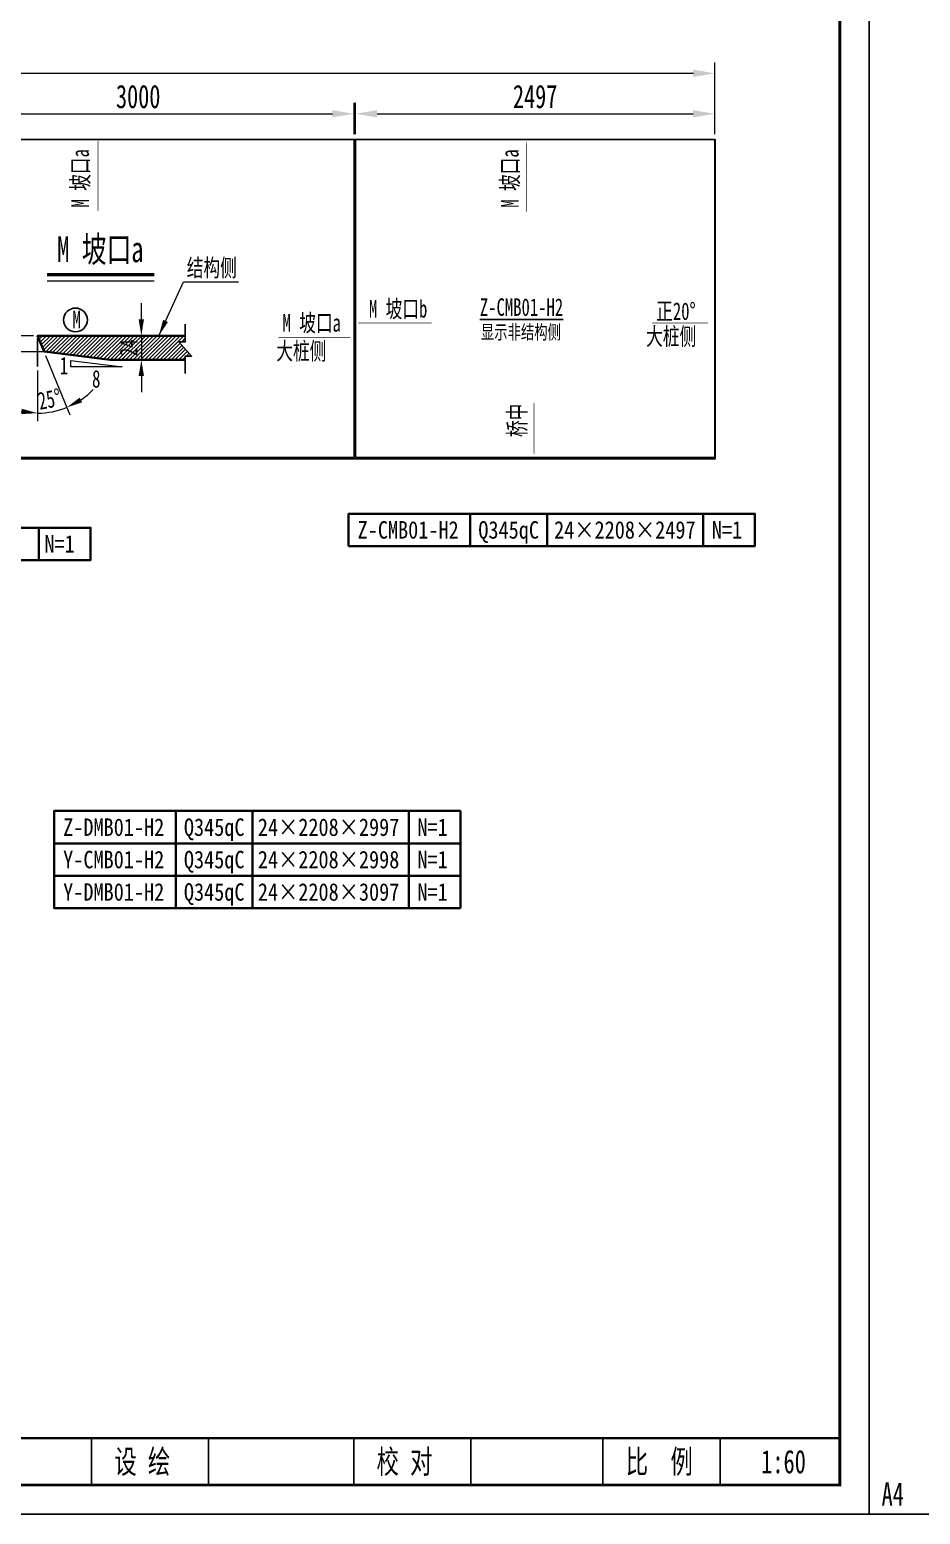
# Model space of a CAD drawing. Extents: x 1629247 to 2251351, y -601856 to -65897.
# Drawn here: x 2133459 to 2139649, y -83517 to -73201 of the extents above; entities that cross this region are included whole.
import ezdxf
from ezdxf.enums import TextEntityAlignment as Align

# ---------------------------------------------------------------- set-up
doc = ezdxf.new("R2010")
doc.units = 0
doc.header["$LTSCALE"] = 2
doc.header["$MEASUREMENT"] = 0
doc.header["$PDMODE"] = 35
doc.header["$PDSIZE"] = 50
doc.linetypes.add('PHANTOM', pattern=[63.5, 31.75, -6.35, 6.35, -6.35, 6.35, -6.35])
doc.layers.get('0').update_dxf_attribs({"linetype": 'CONTINUOUS'})
doc.layers.get('Defpoints').update_dxf_attribs({"linetype": 'CONTINUOUS'})
for name, color, linetype, lineweight in [('1图框轮廓', 7, 'CONTINUOUS', 35), ('文字层', 4, 'CONTINUOUS', 13), ('标注层', 3, 'CONTINUOUS', 13)]:
    doc.layers.add(name, color=color, linetype=linetype, lineweight=lineweight)
doc.layers.add('A3', color=7, linetype='CONTINUOUS')
doc.styles.add('仿宋', font='仿宋_GB2312_1.ttf', dxfattribs={"width": 0.7})
doc.dimstyles.new('标准标注样式-45', dxfattribs={"dimscale": 45, "dimtxt": 2.7, "dimasz": 2.5, "dimexe": 1.25, "dimexo": 0.625, "dimtad": 1, "dimdec": 0, "dimdsep": 46, "dimtxsty": '仿宋', "dimcen": 2.5, "dimclrd": 3, "dimclre": 3, "dimclrt": 4, "dimazin": 0, "dimtfac": 1, "dimtdec": 0, "dimtmove": 0, "dimatfit": 3, "dimfxl": 1.25, "dimlwd": 13, "dimlwe": 13, "dimarcsym": 0})
doc.dimstyles.new('标准标注样式-60', dxfattribs={"dimscale": 60, "dimtxt": 2.7, "dimasz": 2.5, "dimexe": 1.25, "dimexo": 0.625, "dimtad": 1, "dimdec": 0, "dimdsep": 46, "dimtxsty": '仿宋', "dimcen": 2.5, "dimclrd": 3, "dimclre": 3, "dimclrt": 4, "dimazin": 0, "dimtfac": 1, "dimtdec": 0, "dimtmove": 0, "dimatfit": 3, "dimfxl": 1.25, "dimlwd": 13, "dimlwe": 13, "dimarcsym": 0})

# ---------------------------------------------------------------- blocks, each defined once
blk = doc.blocks.new('*D944')
at = {"layer": 'Defpoints', "color": 0}
for p in [(2134260, -75327), (2134235, -75495), (2134268, -75495)]:
    blk.add_point(p, dxfattribs=at)
at = {"layer": '标注层', "color": 3, "linetype": 'ByBlock', "lineweight": 13}
for p, q in [((2134235, -75214), (2134235, -75102)), ((2134235, -75327), (2134235, -75495)), ((2134235, -75607), (2134235, -75720))]:
    blk.add_line(p, q, dxfattribs=at)
at = {"layer": '标注层', "color": 3, "lineweight": 13}
for p, q in [((2134231, -75327), (2134178, -75327)), ((2134240, -75495), (2134178, -75495))]:
    blk.add_line(p, q, dxfattribs=at)
at = {"layer": '标注层', "color": 3}
for points in [[(2134216, -75214), (2134253, -75214), (2134235, -75327)], [(2134216, -75607), (2134253, -75607), (2134235, -75495)]]:
    blk.add_solid(points, dxfattribs=at)
at = {"layer": '标注层', "color": 4, "insert": (2134146, -75411), "char_height": 121.5, "attachment_point": 5, "rotation": 90, "style": '仿宋'}
blk.add_mtext('24', dxfattribs=at)
blk = doc.blocks.new('*D921')
at = {"layer": 'Defpoints', "color": 0}
for p in [(2133514, -75327), (2133514, -75347), (2133559, -75437), (2133514, -75540), (2133650, -75848)]:
    blk.add_point(p, dxfattribs=at)
at = {"layer": '标注层', "color": 3, "lineweight": 13}
for p, q in [((2133569, -75464), (2133737, -75878)), ((2133514, -75569), (2133514, -75921))]:
    blk.add_line(p, q, dxfattribs=at)
at = {"layer": '标注层', "color": 3, "linetype": 'ByBlock', "lineweight": 13}
for start, end in [(303.9979, 315.9959), (246.0041, 258.0021), (270, 292)]:
    blk.add_arc((2133514, -75327), 538, start, end, dxfattribs=at)
at = {"layer": '标注层', "color": 3}
for points in [[(2133824, -75790), (2133806, -75757), (2133716, -75826)], [(2133404, -75835), (2133400, -75872), (2133514, -75865)]]:
    blk.add_solid(points, dxfattribs=at)
at = {"layer": '标注层', "color": 4, "insert": (2133596, -75769), "char_height": 121.5, "attachment_point": 5, "rotation": 10.5492, "style": '仿宋'}
blk.add_mtext('25%%D', dxfattribs=at)
blk = doc.blocks.new('*D922')
at = {"layer": 'Defpoints', "color": 0}
for p in [(2133272, -75327), (2133514, -75327), (2133580, -75440)]:
    blk.add_point(p, dxfattribs=at)
at = {"layer": '标注层', "color": 3, "linetype": 'ByBlock', "lineweight": 13}
for p, q in [((2133272, -75214), (2133272, -75102)), ((2133272, -75327), (2133272, -75440)), ((2133272, -75553), (2133272, -75816))]:
    blk.add_line(p, q, dxfattribs=at)
at = {"layer": '标注层', "color": 3, "lineweight": 13}
for p, q in [((2133486, -75327), (2133216, -75327)), ((2133551, -75440), (2133216, -75440))]:
    blk.add_line(p, q, dxfattribs=at)
at = {"layer": '标注层', "color": 3}
for points in [[(2133253, -75214), (2133291, -75214), (2133272, -75327)], [(2133253, -75553), (2133291, -75553), (2133272, -75440)]]:
    blk.add_solid(points, dxfattribs=at)
at = {"layer": '标注层', "color": 4, "insert": (2133183, -75741), "char_height": 121.5, "attachment_point": 5, "rotation": 90, "style": '仿宋'}
blk.add_mtext('16', dxfattribs=at)
blk = doc.blocks.new('*D889')
at = {"color": 3, "lineweight": 13, "ltscale": 3}
for p, q in [((2132713, -73927), (2132713, -73710)), ((2135713, -73927), (2135713, -73710))]:
    blk.add_line(p, q, dxfattribs=at)
at = {"color": 3, "linetype": 'ByBlock', "lineweight": 13, "ltscale": 3}
blk.add_line((2132863, -73785), (2135563, -73785), dxfattribs=at)
at = {"color": 3, "ltscale": 3}
for points in [[(2132863, -73760), (2132863, -73810), (2132713, -73785)], [(2135563, -73760), (2135563, -73810), (2135713, -73785)]]:
    blk.add_solid(points, dxfattribs=at)
at = {"layer": 'Defpoints', "color": 0, "ltscale": 3}
for p in [(2135713, -73785), (2132713, -73965), (2135713, -73965)]:
    blk.add_point(p, dxfattribs=at)
at = {"color": 4, "ltscale": 3, "insert": (2134213, -73666), "char_height": 162, "attachment_point": 5, "style": '仿宋'}
blk.add_mtext('3000', dxfattribs=at)
blk = doc.blocks.new('*D689')
at = {"color": 3, "lineweight": 13, "ltscale": 3}
for p, q in [((2124202, -73925), (2124202, -73429)), ((2138222, -73925), (2138222, -73429))]:
    blk.add_line(p, q, dxfattribs=at)
at = {"color": 3, "linetype": 'ByBlock', "lineweight": 13, "ltscale": 3}
blk.add_line((2138072, -73504), (2124352, -73504), dxfattribs=at)
at = {"color": 3, "ltscale": 3}
for points in [[(2124352, -73479), (2124352, -73529), (2124202, -73504)], [(2138072, -73479), (2138072, -73529), (2138222, -73504)]]:
    blk.add_solid(points, dxfattribs=at)
at = {"layer": 'Defpoints', "color": 0, "ltscale": 3}
for p in [(2124202, -73504), (2124202, -73963), (2138222, -73963)]:
    blk.add_point(p, dxfattribs=at)
at = {"color": 4, "ltscale": 3, "insert": (2131212, -73386), "char_height": 162, "attachment_point": 5, "style": '仿宋'}
blk.add_mtext('14020', dxfattribs=at)
blk = doc.blocks.new('tukuangA4-')
at = {"layer": 'A3'}
for p, q in [((10266.1, 172.6), (10266.1, 448.8)), ((10956.6, 172.6), (10956.6, 448.8)), ((11811.5, 172.6), (11811.5, 448.8)), ((12501.9, 172.6), (12501.9, 448.8)), ((13280.2, 172.6), (13280.2, 448.8)), ((13970.7, 172.6), (13970.7, 448.8))]:
    blk.add_line(p, q, dxfattribs=at)
blk.add_lwpolyline([(14850, 10500), (14850, 0), (0, 0), (0, 10500)], close=True, dxfattribs=at)
for points, const_width in [([(882.1, 10327.4), (14677.4, 10327.4), (14677.4, 172.6), (882.1, 172.6), (882.1, 10327.4)], 17.3), ([(882.1, 448.8), (14677.4, 448.8)], 13.8)]:
    blk.add_lwpolyline(points, dxfattribs=dict(at, const_width=const_width))
at = {"layer": 'A3', "color": 7, "linetype": 'Continuous', "style": '仿宋', "width": 0.7}
for s, p in [('设 绘', (10400.8, 241.5)), ('校 对', (11946.1, 241.5)), ('比  例', (13414.9, 241.5))]:
    blk.add_text(s, height=138.1, dxfattribs=at).set_placement(p)
blk.add_text('A4', height=138.1, dxfattribs=at).set_placement((138.5, 50.1), align=Align.CENTER)
blk = doc.blocks.new('*D698')
at = {"color": 3, "lineweight": 13, "ltscale": 3}
for p, q in [((2135723, -73927), (2135723, -73710)), ((2138220, -73927), (2138220, -73710))]:
    blk.add_line(p, q, dxfattribs=at)
at = {"color": 3, "linetype": 'ByBlock', "lineweight": 13, "ltscale": 3}
blk.add_line((2135873, -73785), (2138070, -73785), dxfattribs=at)
at = {"color": 3, "ltscale": 3}
for points in [[(2135873, -73760), (2135873, -73810), (2135723, -73785)], [(2138070, -73760), (2138070, -73810), (2138220, -73785)]]:
    blk.add_solid(points, dxfattribs=at)
at = {"layer": 'Defpoints', "color": 0, "ltscale": 3}
for p in [(2138220, -73785), (2135723, -73965), (2138220, -73965)]:
    blk.add_point(p, dxfattribs=at)
at = {"color": 4, "ltscale": 3, "insert": (2136972, -73666), "char_height": 162, "attachment_point": 5, "style": '仿宋'}
blk.add_mtext('2497', dxfattribs=at)

msp = doc.modelspace()

# ---------------------------------------------------------------- hatches: boundary and pattern name
at = {"layer": '标注层', "linetype": 'PHANTOM'}
h = msp.add_hatch(dxfattribs=at)
h.set_pattern_fill('ANSI31', color=8, scale=150, style=0)
h.set_pattern_definition([(45, (2133514.182, -75494.879), (-13.25825, 13.25825), [])])
h.paths.add_polyline_path([(2134540.1, -75494.9), (2134540.1, -75468.5), (2134583.8, -75468.5), (2134496.3, -75368.5), (2134540.1, -75368.5), (2134540.1, -75326.9), (2133514.2, -75326.9), (2133558.9, -75437.5), (2134018.2, -75494.9)])
h.paths.add_polyline_path([(2134054.7, -75490.2), (2134054.7, -75331.5), (2134236.9, -75331.5), (2134236.9, -75490.2)], flags=24)

# ---------------------------------------------------------------- linework, layer by layer
at = {"color": 7, "ltscale": 3}
msp.add_line((2133514.2, -75346.9), (2133514.2, -75540.4), dxfattribs=at)
at = {"color": 8, "ltscale": 3}
msp.add_lwpolyline([(2124202.4, -76182.8), (2138222.4, -76182.8), (2138222.4, -73962.8), (2124202.4, -73962.8)], close=True, dxfattribs=at)
at = {"color": 1}
for points in [[(2129719.4, -76172.8), (2135713.5, -76172.8), (2135713.5, -73964.8), (2129719.4, -73964.8)], [(2138220.5, -73964.7), (2135723.5, -73964.7), (2135723.5, -76172.8), (2138220.5, -76172.8)]]:
    msp.add_lwpolyline(points, close=True, dxfattribs=at)
at = {"color": 7}
msp.add_lwpolyline([(2134540.1, -75247.3), (2134540.1, -75368.5), (2134496.3, -75368.5), (2134583.8, -75468.5), (2134540.1, -75468.5), (2134540.1, -75589.7)], dxfattribs=at)
at = {"color": 3, "ltscale": 3}
msp.add_circle((2133776.9, -75217.7), 82.7, dxfattribs=at)
at = {"layer": '1图框轮廓', "color": 30, "ltscale": 3}
for p, q in [((2136520.8, -76563.8), (2136520.8, -76788.8)), ((2137055.3, -76788.8), (2137055.3, -76563.8)), ((2138139.7, -76563.8), (2138139.7, -76788.8)), ((2133521.9, -76886), (2133521.9, -76661)), ((2134474.1, -78629.6), (2134474.1, -78854.6)), ((2135008.6, -78854.6), (2135008.6, -78629.6)), ((2136093, -78629.6), (2136093, -78854.6)), ((2134474.1, -78854.6), (2134474.1, -79079.6)), ((2135008.6, -79079.6), (2135008.6, -78854.6)), ((2136093, -78854.6), (2136093, -79079.6)), ((2134474.1, -79079.6), (2134474.1, -79304.6)), ((2135008.6, -79304.6), (2135008.6, -79079.6)), ((2136093, -79079.6), (2136093, -79304.6))]:
    msp.add_line(p, q, dxfattribs=at)
at = {"layer": '1图框轮廓', "color": 207}
msp.add_lwpolyline([(2134540.1, -75494.9), (2134018.2, -75494.9), (2133558.9, -75437.5), (2133514.2, -75326.9), (2134540.1, -75326.9)], dxfattribs=at)
at = {"layer": '1图框轮廓', "color": 30, "ltscale": 3}
for points in [[(2135675.1, -76788.8), (2138499.7, -76788.8), (2138499.7, -76563.8), (2135675.1, -76563.8)], [(2130796.1, -76661), (2133881.9, -76661), (2133881.9, -76886), (2130796.1, -76886)], [(2136453, -78854.6), (2133628.4, -78854.6), (2133628.4, -78629.6), (2136453, -78629.6)], [(2136453, -79079.6), (2133628.4, -79079.6), (2133628.4, -78854.6), (2136453, -78854.6)], [(2136453, -79304.6), (2133628.4, -79304.6), (2133628.4, -79079.6), (2136453, -79079.6)]]:
    msp.add_lwpolyline(points, close=True, dxfattribs=at)
at = {"layer": '文字层', "lineweight": 50}
msp.add_line((2134324.5, -74903.1), (2133581.3, -74903.1), dxfattribs=at)
at = {"layer": '文字层', "lineweight": 20}
msp.add_line((2134324.5, -74948.1), (2133581.3, -74948.1), dxfattribs=at)
at = {"layer": '标注层', "color": 182}
msp.add_lwpolyline([(2133934.5, -73964.8, 0, 25, 0), (2133934.5, -74039.6, 5, 5, 0), (2133934.5, -74460.6, 5, 5, 0)], format="xyseb", dxfattribs=at)
at = {"layer": '标注层', "color": 42}
for points in [[(2136914, -73977.5, 0, 25, 0), (2136914, -74052.3, 5, 5, 0), (2136914, -74464.7, 5, 5, 0)], [(2135735, -75238.8, 0, 25, 0), (2135809.8, -75238.8, 5, 5, 0), (2136253.1, -75238.8, 5, 5, 0)], [(2138180.2, -75238.8, 0, 25, 0), (2138105.4, -75238.8, 5, 5, 0), (2137784.6, -75238.8, 5, 5, 0)], [(2135694.3, -75338.1, 0, 25, 0), (2135619.4, -75338.1, 5, 5, 0), (2135187.5, -75338.1, 5, 5, 0)], [(2136964.6, -76154.2, 0, 25, 0), (2136964.6, -76079.4, 5, 5, 0), (2136964.6, -75794.8, 5, 5, 0)]]:
    msp.add_lwpolyline(points, format="xyseb", dxfattribs=at)
at = {"layer": '标注层', "color": 7}
msp.add_lwpolyline([(2133744, -75498.2), (2134102.4, -75543), (2134102.4, -75543), (2133744, -75543)], close=True, dxfattribs=at)

# ---------------------------------------------------------------- block references
at = {"color": 8, "xscale": 1.179310345090926, "yscale": 1.179310344828991, "zscale": 1.179310344827586}
for p in [(2121781.5, -83516.8), (2139294.3, -83516.8)]:
    msp.add_blockref('tukuangA4-', p, dxfattribs=at)

# ---------------------------------------------------------------- texts
at = {"color": 6, "linetype": 'PHANTOM', "ltscale": 10, "style": '仿宋', "width": 0.7}
msp.add_text('%%UZ-CMB01-H2', height=121.5, dxfattribs=at).set_placement((2136588.1, -75189))
at = {"color": 152, "linetype": 'PHANTOM', "ltscale": 10, "style": '仿宋', "width": 0.7}
msp.add_text('显示非结构侧', height=97.2, dxfattribs=at).set_placement((2136594.8, -75350.2))
at = {"color": 7, "style": '仿宋', "width": 0.85}
for s, p in [('Z-CMB01-H2', (2136089.4, -76676.3)), ('Q345qC', (2136788, -76676.3)), ('24×2208×2497', (2137595.6, -76676.3)), ('N=1 ', (2138340.8, -76676.3)), ('N=1 ', (2133701.9, -76773.5)), ('Z-DMB01-H2', (2134042.7, -78742.1)), ('Q345qC', (2134741.3, -78742.1)), ('24×2208×2997', (2135536.4, -78742.1)), ('N=1 ', (2136294.1, -78742.1)), ('Y-CMB01-H2', (2134042.7, -78967.1)), ('Q345qC', (2134741.3, -78967.1)), ('24×2208×2998', (2135536.4, -78967.1)), ('N=1 ', (2136294.1, -78967.1)), ('Y-DMB01-H2', (2134042.7, -79192.1)), ('Q345qC', (2134741.3, -79192.1)), ('24×2208×3097', (2135536.4, -79192.1)), ('N=1 ', (2136294.1, -79192.1))]:
    msp.add_text(s, height=121.5, dxfattribs=at).set_placement(p, align=Align.MIDDLE_CENTER)
at = {"layer": 'A3', "color": 7, "linetype": 'Continuous', "style": '仿宋', "width": 0.7}
msp.add_text('1:60', height=162.86, dxfattribs=at).set_placement((2138543.4, -83231.9))
at = {"layer": '文字层', "color": 1, "style": '仿宋', "width": 0.7}
msp.add_text('M 坡口a', height=180, dxfattribs=at).set_placement((2133649.6, -74816))
at = {"layer": '标注层', "color": 182, "style": '仿宋', "width": 0.7}
msp.add_text('M 坡口a', height=121.5, rotation=90, dxfattribs=at).set_placement((2133870.3, -74436.1))
at = {"layer": '标注层', "color": 42, "style": '仿宋', "width": 0.7}
for s, p in [('M 坡口a', (2136856.9, -74437.4)), ('桥中', (2136907.4, -76031.1))]:
    msp.add_text(s, height=121.5, rotation=90, dxfattribs=at).set_placement(p)
at = {"layer": '标注层', "color": 4, "style": '仿宋', "width": 0.7}
for s, p in [('结构侧', (2134550.6, -74915.4)), ('1', (2133668.3, -75595.5)), ('8', (2133892.7, -75687.6))]:
    msp.add_text(s, height=121.5, dxfattribs=at).set_placement(p)
at = {"layer": '标注层', "color": 42, "style": '仿宋', "width": 0.7}
for s, p in [('M 坡口b', (2135817.2, -75201)), ('正20%%D', (2137813.4, -75217.4)), ('M 坡口a', (2135216.3, -75298.5)), ('大桩侧', (2137743.5, -75392.3)), ('大桩侧', (2135172.8, -75493.9))]:
    msp.add_text(s, height=121.5, dxfattribs=at).set_placement(p)
at = {"layer": '标注层', "color": 2, "style": '仿宋', "width": 0.7}
msp.add_text('M', height=121.5, dxfattribs=at).set_placement((2133756.5, -75275.2))

# ---------------------------------------------------------------- dimensions: what is measured, and where the dimension line sits
at = {"color": 8, "ltscale": 3}
for base, p1, p2, picture, middle in [((2124202.4, -73504.1), (2138222.4, -73962.8), (2124202.4, -73962.8), '*D689', (2131212.4, -73385.6)), ((2135713.5, -73784.9), (2132713.5, -73964.8), (2135713.5, -73964.8), '*D889', (2134213.5, -73666.4)), ((2138220.5, -73784.9), (2135723.5, -73964.7), (2138220.5, -73964.7), '*D698', (2136972, -73666.4))]:
    dim = msp.add_linear_dim(base=base, p1=p1, p2=p2, dimstyle='标准标注样式-60', dxfattribs=at)
    dim.commit()
    dim.dimension.update_dxf_attribs({"geometry": picture, "text_midpoint": middle})
at = {"layer": '标注层', "color": 7}
dim = msp.add_linear_dim(base=(2133271.8, -75326.9), p1=(2133579.5, -75440), p2=(2133514.2, -75326.9), angle=90, dimstyle='标准标注样式-45', override={"dimlfac": 0.142857}, dxfattribs=at)
dim.commit()
dim.dimension.update_dxf_attribs({"geometry": '*D922', "text_midpoint": (2133271.8, -75740.8), "dimtype": 160})
dim = msp.add_linear_dim(base=(2134234.7, -75494.9), p1=(2134259.6, -75326.9), p2=(2134267.9, -75494.9), angle=270, dimstyle='标准标注样式-45', override={"dimlfac": 0.142857}, dxfattribs=at)
dim.commit()
dim.dimension.update_dxf_attribs({"geometry": '*D944', "text_midpoint": (2134145.8, -75410.9)})
dim = msp.add_angular_dim_2l(base=(2133650.5, -75847.6), line1=((2133558.9, -75437.5), (2133514.2, -75326.9)), line2=((2133514.2, -75346.9), (2133514.2, -75540.4)), text='25%%D', dimstyle='标准标注样式-45', override={"dimlfac": 0.142857, "dimadec": 0}, dxfattribs=at)
dim.commit()
dim.dimension.update_dxf_attribs({"geometry": '*D921', "text_midpoint": (2133612.7, -75856), "dimtype": 162})

# ---------------------------------------------------------------- leaders
at = {"color": 7, "ltscale": 3}
msp.add_leader([(2134356.3, -75326.9), (2134527.8, -74952.1), (2134911, -74952.1)], dimstyle='标准标注样式-45', override={"dimgap": 0.625, "dimtad": 0}, dxfattribs=at)

doc.saveas('drawing.dxf')
